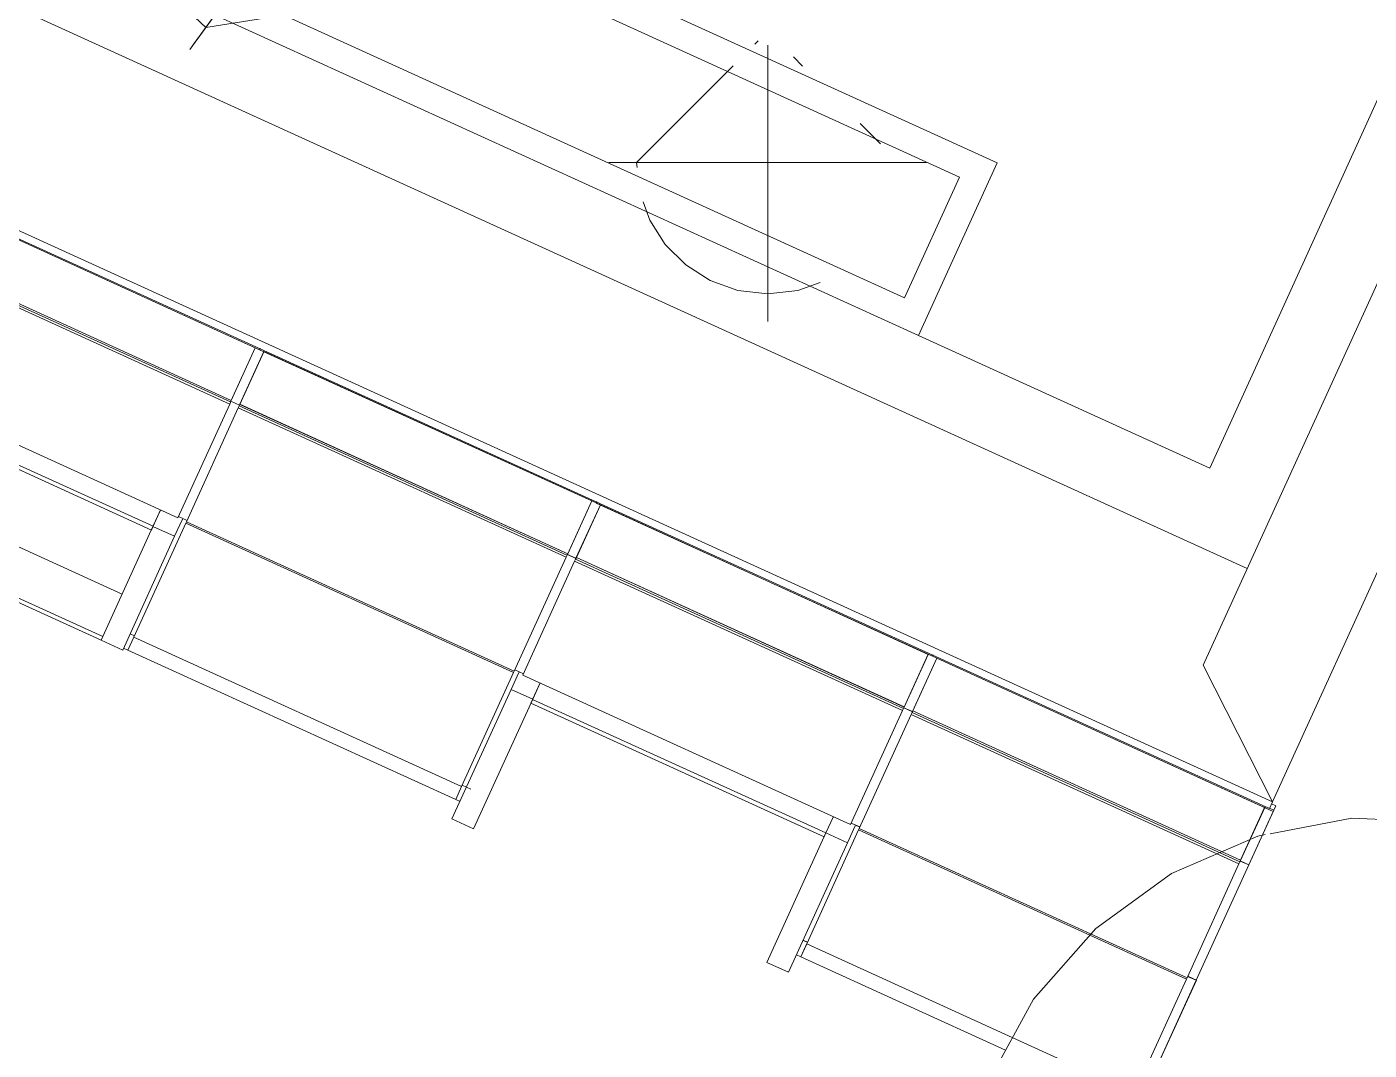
# Model space of a CAD drawing. Header units: inches. Extents: x -578 to 1873, y 397 to 1812.
# Drawn here: x 436.2 to 577.8, y 1055.2 to 1163.2 of the extents above; entities that cross this region are included whole.
import ezdxf

# ---------------------------------------------------------------- set-up
doc = ezdxf.new("R2010")
doc.units = ezdxf.units.IN
doc.header["$MEASUREMENT"] = 0
for name, color, linetype, lineweight in [('A-FLOR', 192, 'Continuous', 13), ('A-GLAZ-CURT', 52, 'Continuous', 9), ('A-GLAZ-CWMG', 51, 'Continuous', 9), ('A-WALL', 113, 'Continuous', 13), ('L-HRDS', 13, 'Continuous', 9), ('L-PLNT', 71, 'Continuous', 9)]:
    doc.layers.add(name, color=color, linetype=linetype, lineweight=lineweight)

# ---------------------------------------------------------------- blocks, each defined once
blk = doc.blocks.new('3D Cad File Example_dwg_System Panel - Solar Wall Edges-1981090-_3D_-2930-Level 1')
at = {"layer": 'A-GLAZ-CURT'}
for p, q in [((-521.78, -40.05), (-521.15, -38.67)), ((-487.2, -55.8), (-521.78, -40.05)), ((-487.2, -55.8), (-486.57, -54.43))]:
    blk.add_line(p, q, dxfattribs=at)
blk = doc.blocks.new('3D Cad File Example_dwg_System Panel - Solar Wall Edges-1981090-_3D_-V7-Level 1')
at = {"layer": 'A-GLAZ-CURT'}
for p, q in [((-379.82, -104.74), (-379.19, -103.36)), ((-358.22, -114.58), (-379.82, -104.74))]:
    blk.add_line(p, q, dxfattribs=at)
blk = doc.blocks.new('3D Cad File Example_dwg_CP_Solar Panel - Square-V6-_3D_-2916-Level 1')
at = {"layer": 'A-GLAZ-CURT'}
for p, q in [((-1036.07, -30.38), (-1041.54, -42.39)), ((-1036.07, -30.38), (-1036, -30.22)), ((-1001.49, -46.14), (-1036.07, -30.38)), ((-1041.54, -42.39), (-1006.96, -58.15)), ((-1001.49, -46.14), (-1006.96, -58.15)), ((-1001.49, -46.14), (-1001.42, -45.98))]:
    blk.add_line(p, q, dxfattribs=at)
blk = doc.blocks.new('3D Cad File Example_dwg_System Panel - Solar Wall Edges-1981126-_3D_-2931-Level 1')
at = {"layer": 'A-GLAZ-CURT'}
for p, q in [((-507.43, -8.55), (-509.96, -14.11)), ((-472.85, -24.31), (-507.43, -8.55)), ((-509.96, -14.11), (-475.38, -29.87)), ((-472.85, -24.31), (-475.38, -29.87))]:
    blk.add_line(p, q, dxfattribs=at)
blk = doc.blocks.new('3D Cad File Example_dwg_Rectangular Mullion - 1_ x 1_5_ _Black_-1053128-_3D_-2918-Level 1')
at = {"layer": 'A-GLAZ-CWMG'}
for p, q in [((-959.45, -50.34), (-959.37, -50.18)), ((-924.87, -66.09), (-959.45, -50.34)), ((-924.79, -65.93), (-959.37, -50.18)), ((-924.79, -65.93), (-924.87, -66.09))]:
    blk.add_line(p, q, dxfattribs=at)
blk = doc.blocks.new('3D Cad File Example_dwg_Rectangular Mullion - 1_ x 1_5_ _Black_-1981088-_3D_-2932-Level 1')
at = {"layer": 'A-GLAZ-CWMG'}
for p, q in [((-450.1, -70.87), (-450.56, -70.66)), ((-450.8, -72.39), (-451.25, -72.18)), ((-450.8, -72.39), (-450.17, -71.01))]:
    blk.add_line(p, q, dxfattribs=at)
blk = doc.blocks.new('3D Cad File Example_dwg_Rectangular Mullion - 1_ x 1_5_ _Black_-1981088-_3D_-V8-Level 1')
at = {"layer": 'A-GLAZ-CWMG'}
for p, q in [((-416.22, -88.15), (-415.59, -86.77)), ((-415.07, -86.83), (-415.53, -86.63)), ((-415.76, -88.36), (-416.22, -88.15))]:
    blk.add_line(p, q, dxfattribs=at)
blk = doc.blocks.new('3D Cad File Example_dwg_Rectangular Mullion - 1_ x 1_5_ _Black_-V7-_3D_-2920-Level 1')
at = {"layer": 'A-GLAZ-CWMG'}
for p, q in [((-965.86, -62.01), (-964.95, -62.42)), ((-970.95, -74.38), (-970.5, -74.59))]:
    blk.add_line(p, q, dxfattribs=at)
blk = doc.blocks.new('3D Cad File Example_dwg_Rectangular Mullion - 1_ x 1_5_ _Black_-V7-_3D_-V10-Level 1')
at = {"layer": 'A-GLAZ-CWMG'}
for p, q in [((-374.49, -90.63), (-373.58, -91.05)), ((-379.58, -103.01), (-379.13, -103.21))]:
    blk.add_line(p, q, dxfattribs=at)
blk = doc.blocks.new('3D Cad File Example_dwg_Rectangular Mullion - 1_ x 1_5_ _Black_-V7-_3D_-V6-Level 1')
at = {"layer": 'A-GLAZ-CWMG'}
for p, q in [((-1123.57, -123.52), (-1118.03, -111.35)), ((-1118.94, -110.94), (-1118.03, -111.35)), ((-1124.48, -123.11), (-1123.57, -123.52))]:
    blk.add_line(p, q, dxfattribs=at)
blk = doc.blocks.new('3D Cad File Example_dwg_Rectangular Mullion - 1_ x 1_5_ _Black_-V7-_3D_-V3-Level 1')
at = {"layer": 'A-GLAZ-CWMG'}
for p, q in [((-960.32, -49.84), (-960.38, -49.98)), ((-960.32, -49.84), (-959.41, -50.26)), ((-959.47, -50.39), (-959.41, -50.26)), ((-965.86, -62.01), (-964.95, -62.42))]:
    blk.add_line(p, q, dxfattribs=at)
blk = doc.blocks.new('3D Cad File Example_dwg_Rectangular Mullion - 1_ x 1_5_ _Black_-V7-_3D_-V11-Level 1')
at = {"layer": 'A-GLAZ-CWMG'}
for p, q in [((-404.44, -62.29), (-404.5, -62.43)), ((-404.44, -62.29), (-403.53, -62.71)), ((-403.59, -62.84), (-403.53, -62.71)), ((-409.98, -74.46), (-409.07, -74.87))]:
    blk.add_line(p, q, dxfattribs=at)
blk = doc.blocks.new('3D Cad File Example_dwg_Rectangular Mullion - 1_ x 1_5_ _Black_-1981125-_3D_-2933-Level 1')
at = {"layer": 'A-GLAZ-CWMG'}
for p, q in [((-437.36, -40.48), (-439.93, -46.12)), ((-436.45, -40.9), (-439.02, -46.53)), ((-437.36, -40.48), (-436.45, -40.9)), ((-439.93, -46.12), (-439.02, -46.53))]:
    blk.add_line(p, q, dxfattribs=at)
blk = doc.blocks.new('3D Cad File Example_dwg_Rectangular Mullion - 1_ x 1_5_ _Black_-V8-_3D_-V12-Level 1')
at = {"layer": 'A-GLAZ-CWMG'}
for p, q in [((-343.64, -119.38), (-338.09, -107.22)), ((-339, -106.8), (-338.09, -107.22)), ((-344.09, -119.18), (-343.64, -119.38))]:
    blk.add_line(p, q, dxfattribs=at)
blk = doc.blocks.new('3D Cad File Example_dwg_Rectangular Mullion - 1_ x 1_5_ _Black_-V8-_3D_-V4-Level 1')
at = {"layer": 'A-GLAZ-CWMG'}
for p, q in [((-858.49, -110.94), (-852.94, -98.77)), ((-853.85, -98.36), (-853.91, -98.49)), ((-853.85, -98.36), (-852.94, -98.77)), ((-859.4, -110.53), (-858.49, -110.94))]:
    blk.add_line(p, q, dxfattribs=at)
blk = doc.blocks.new('3D Cad File Example_dwg_Rectangular Mullion - 1_ x 1_5_ _Black_-2341635-_3D_-2935-Level 1')
at = {"layer": 'A-GLAZ-CWMG'}
for p, q in [((-330.85, -88.91), (-333.46, -94.64)), ((-330.36, -89.05), (-329.91, -89.26)), ((-329.71, -88.81), (-330.16, -88.6)), ((-329.91, -89.26), (-329.71, -88.81)), ((-329.71, -88.81), (-329.73, -88.87)), ((-329.91, -89.26), (-332.55, -95.05)), ((-333.46, -94.64), (-332.55, -95.05))]:
    blk.add_line(p, q, dxfattribs=at)
blk = doc.blocks.new('3D Cad File Example_dwg_Rectangular Mullion - 1_ x 1_5_ _Black_-1053135-_3D_-2925-Level 1')
at = {"layer": 'A-GLAZ-CWMG'}
for p, q in [((-992.71, -28.08), (-992.64, -27.93)), ((-992.71, -28.08), (-957.22, -44.25)), ((-957.22, -44.25), (-957.15, -44.1))]:
    blk.add_line(p, q, dxfattribs=at)
blk = doc.blocks.new('3D Cad File Example_dwg_Rectangular Mullion - 1_ x 1_5_ _Black_-2339324-_3D_-2926-Level 1')
at = {"layer": 'A-GLAZ-CWMG'}
for p, q in [((-886.24, -76.6), (-886.18, -76.44)), ((-850.3, -92.97), (-886.24, -76.6)), ((-850.23, -92.82), (-850.68, -92.61)), ((-850.02, -92.37), (-850.48, -92.16)), ((-850.23, -92.82), (-850.3, -92.97)), ((-850.02, -92.37), (-850.23, -92.82)), ((-850.02, -92.37), (-850.05, -92.42))]:
    blk.add_line(p, q, dxfattribs=at)
blk = doc.blocks.new('3D Cad File Example_dwg_RPC Shrub - Prairie Dropseed 5_-0_-1394609-_3D_-V67-Level 1')
at = {"layer": 'L-PLNT'}
for p, q in [((43.92, -10.34), (40.52, -19.83)), ((35.2, -28.21), (40.52, -19.83)), ((28.21, -35.2), (35.2, -28.21)), ((19.83, -40.52), (28.21, -35.2)), ((10.34, -43.92), (18.6, -40.96)), ((19.11, -40.78), (19.83, -40.52)), ((0, -45.11), (10.34, -43.92))]:
    blk.add_line(p, q, dxfattribs=at)
blk = doc.blocks.new('3D Cad File Example_dwg_RPC Shrub - Lupin 3_-10_-1394599-_3D_-V50-Level 1')
at = {"layer": 'L-PLNT'}
for p, q in [((0, 16.02), (0, 16.76)), ((0, 16.76), (0, 8.9)), ((0, 7.27), (0, 16.02)), ((0, 14.98), (0, 15.42)), ((0, 15.42), (0, 15.14)), ((0, 15.14), (0, 10.95)), ((0, 14.98), (0, 9.94)), ((0, 14.09), (0, 14.83)), ((0, 14.83), (0, 8.16)), ((-0.57, 13.29), (-13.86, 0)), ((0, 13.86), (-0.18, 13.68)), ((0, 9.19), (0, 14.09)), ((0.38, 13.48), (0, 13.86)), ((13.86, 0), (1.21, 12.64)), ((0, 8.14), (0, 10.95)), ((0, 9.87), (0, 10.08)), ((0, 10.08), (0, 8.9)), ((0, 8.16), (0, 9.94)), ((0, 9.52), (0, 9.9)), ((0, 9.9), (0, -10.1)), ((0, 9.87), (0, 9.48)), ((0, 7.12), (0, 9.64)), ((0, 9.59), (0, 9.64)), ((0, 9.59), (0, 9.51)), ((0, 9.52), (0, 9.19)), ((0, 9.51), (0, 9.39)), ((0, 9.48), (0, 6.82)), ((0, 9.39), (0, 9.26)), ((0, 9.26), (0, 9.12)), ((0, 9.19), (0, 8.88)), ((0, 8.9), (0, 9.19)), ((0, 8.34), (0, 9.14)), ((0, 9.14), (0, 7.56)), ((0, 9.12), (0, 9)), ((0, 8.9), (0, 9)), ((0, 8.88), (0, 8.58)), ((0, 8.58), (0, 8.27)), ((0, 7.8), (0, 8.34)), ((0, 6.82), (0, 8.3)), ((0, 8.2), (0, 8.3)), ((0, 8.27), (0, 7.94)), ((0, 8.2), (0, 8.08)), ((0, 7.56), (0, 8.14)), ((0, 8.08), (0, 7.95)), ((0, 7.95), (0, 7.81)), ((0, 7.94), (0, 7.56)), ((0, 7.81), (0, 7.7)), ((0, 7.48), (0, 7.8)), ((0, 7.61), (0, 7.7)), ((0, 7.56), (0, 7.61)), ((0, 7.41), (0, 7.56)), ((0, 7.43), (0, 7.56)), ((0, 7.48), (0, 7.41)), ((0, 7.43), (0, 7.32)), ((0, 6.38), (0, 7.42)), ((0, 7.41), (0, 7.42)), ((0, 6.82), (0, 7.41)), ((0, 7.32), (0, 7.24)), ((0, 7.27), (0, 7.12)), ((0, 7.24), (0, 7.17)), ((0, 7.17), (0, 7.11)), ((0, 7.11), (0, 7.05)), ((0, 7.05), (0, 6.97)), ((0, 6.97), (0, 6.38)), ((0, 6.82), (0, 5.93)), ((0, 3.56), (0, 5.93)), ((0, 5.19), (0, 5.34)), ((0, 4.3), (0, 5.34)), ((0, 5.19), (0, 4.3)), ((0, 4.3), (0, 3.56)), ((0, 4.3), (0, 3.71)), ((0, 3.11), (0, 3.71)), ((0, 2.04), (0, 3.39)), ((0, 3.39), (0, 3.2)), ((0, 3.2), (0, 2.37)), ((0, 2.22), (0, 3.11)), ((0, 2.37), (0, 2.22)), ((0, 2.04), (0, 2.22)), ((0, 2.22), (0, 0.84)), ((0, 1.04), (0, 1.48)), ((0, 1.48), (0, 0.12)), ((-13.86, 0), (-13.49, -3.17)), ((0, 1.04), (0, -1.33)), ((0, 0.84), (0, 0.21)), ((0, 0.12), (0, 0.21)), ((13.86, 0), (13.49, -3.17)), ((-16, 0), (-16.76, 0)), ((-16.76, 0), (-16.61, 0)), ((-8.9, 0), (-16.61, 0)), ((-16.45, 0), (-16.46, 0)), ((-16.46, 0), (-14.6, 0)), ((-16.45, 0), (-14.43, 0)), ((-16, 0), (-13.82, 0)), ((-14.6, 0), (-10.56, 0)), ((-8.01, 0), (-14.43, 0)), ((-10.38, 0), (-13.94, 0)), ((-13.94, 0), (-13.74, 0)), ((-13.74, 0), (-13.82, 0)), ((-13.79, 0), (-13.05, 0)), ((-13.79, 0), (-8.45, 0)), ((-13.05, 0), (-7.12, 0)), ((-8.75, 0), (-11.27, 0)), ((-11.27, 0), (-10.38, 0)), ((-7.86, 0), (-10.56, 0)), ((9.9, 0), (-10.1, 0)), ((-10.1, 0), (-8.33, 0)), ((-7.86, 0), (-9.79, 0)), ((-9.79, 0), (-9.7, 0)), ((-9.7, 0), (-9.54, 0)), ((-9.54, 0), (-9.33, 0)), ((-9.33, 0), (-9.09, 0)), ((-8.9, 0), (-9.19, 0)), ((-9.19, 0), (-8.01, 0)), ((-9.09, 0), (-8.85, 0)), ((-8.85, 0), (-8.63, 0)), ((-8.75, 0), (-8.36, 0)), ((-8.45, 0), (-8.63, 0)), ((-8.33, 0), (-8.36, 0)), ((-8.11, 0), (-8.16, 0)), ((-8.16, 0), (-5.91, 0)), ((-8.02, 0), (-8.11, 0)), ((-7.64, 0), (-8.02, 0)), ((-7.52, 0), (-7.64, 0)), ((-7.52, 0), (-7.41, 0)), ((-7.41, 0), (-4.6, 0)), ((-7.12, 0), (-6.97, 0)), ((-6.97, 0), (-6.11, 0)), ((-5.91, 0), (-6.11, 0)), ((-4.3, 0), (-5.04, 0)), ((-4.6, 0), (-5.04, 0)), ((-2.67, 0), (-4.3, 0)), ((-2.65, 0), (-3.78, 0)), ((-3.78, 0), (-3.74, 0)), ((-3.74, 0), (-3.14, 0)), ((-2.08, 0), (-3.14, 0)), ((-2.67, 0), (-2.37, 0)), ((-1.78, 0), (-2.65, 0)), ((-1.48, 0), (-2.37, 0)), ((-2.08, 0), (-1.78, 0)), ((-1.33, 0), (-1.48, 0)), ((1.04, 0), (-1.33, 0)), ((0, -1.33), (0, -1.48)), ((1.48, 0), (0.12, 0)), ((0.12, 0), (0.21, 0)), ((0.84, 0), (0.21, 0)), ((2.22, 0), (0.84, 0)), ((1.04, 0), (1.48, 0)), ((2.04, 0), (2.22, 0)), ((2.04, 0), (3.39, 0)), ((2.22, 0), (3.11, 0)), ((2.37, 0), (2.22, 0)), ((3.2, 0), (2.37, 0)), ((3.11, 0), (3.71, 0)), ((3.39, 0), (3.2, 0)), ((4.3, 0), (3.56, 0)), ((3.56, 0), (5.93, 0)), ((4.3, 0), (3.71, 0)), ((5.19, 0), (4.3, 0)), ((4.3, 0), (5.34, 0)), ((5.19, 0), (5.34, 0)), ((6.82, 0), (5.93, 0)), ((6.97, 0), (6.38, 0)), ((6.38, 0), (7.42, 0)), ((6.82, 0), (7.41, 0)), ((9.48, 0), (6.82, 0)), ((6.82, 0), (8.3, 0)), ((7.05, 0), (6.97, 0)), ((7.11, 0), (7.05, 0)), ((7.17, 0), (7.11, 0)), ((7.27, 0), (7.12, 0)), ((7.12, 0), (9.64, 0)), ((7.24, 0), (7.17, 0)), ((7.32, 0), (7.24, 0)), ((7.27, 0), (16.02, 0)), ((7.43, 0), (7.32, 0)), ((7.48, 0), (7.41, 0)), ((7.41, 0), (7.56, 0)), ((7.41, 0), (7.42, 0)), ((7.43, 0), (7.56, 0)), ((7.48, 0), (7.8, 0)), ((7.94, 0), (7.56, 0)), ((7.56, 0), (8.14, 0)), ((9.14, 0), (7.56, 0)), ((7.56, 0), (7.61, 0)), ((7.61, 0), (7.7, 0)), ((7.81, 0), (7.7, 0)), ((7.8, 0), (8.34, 0)), ((7.95, 0), (7.81, 0)), ((8.27, 0), (7.94, 0)), ((8.08, 0), (7.95, 0)), ((8.2, 0), (8.08, 0)), ((8.14, 0), (10.95, 0)), ((14.83, 0), (8.16, 0)), ((8.16, 0), (9.94, 0)), ((8.2, 0), (8.3, 0)), ((8.58, 0), (8.27, 0)), ((8.34, 0), (9.14, 0)), ((8.88, 0), (8.58, 0)), ((9.19, 0), (8.88, 0)), ((10.08, 0), (8.9, 0)), ((8.9, 0), (9, 0)), ((16.76, 0), (8.9, 0)), ((8.9, 0), (9.19, 0)), ((9.12, 0), (9, 0)), ((9.26, 0), (9.12, 0)), ((9.52, 0), (9.19, 0)), ((9.19, 0), (14.09, 0)), ((9.39, 0), (9.26, 0)), ((9.51, 0), (9.39, 0)), ((9.87, 0), (9.48, 0)), ((9.59, 0), (9.51, 0)), ((9.52, 0), (9.9, 0)), ((9.59, 0), (9.64, 0)), ((9.87, 0), (10.08, 0)), ((14.98, 0), (9.94, 0)), ((15.14, 0), (10.95, 0)), ((14.09, 0), (14.83, 0)), ((14.98, 0), (15.42, 0)), ((15.42, 0), (15.14, 0)), ((16.02, 0), (16.76, 0)), ((0, -1.48), (0, -2.37)), ((0, -2.08), (0, -1.78)), ((0, -1.78), (0, -2.65)), ((0, -2.08), (0, -3.14)), ((0, -2.67), (0, -2.37)), ((0, -2.65), (0, -3.78)), ((0, -2.67), (0, -4.3)), ((-13.49, -3.17), (-12.45, -6.09)), ((0, -3.74), (0, -3.14)), ((0, -3.78), (0, -3.74)), ((13.49, -3.17), (12.45, -6.09)), ((0, -4.3), (0, -5.04)), ((0, -7.41), (0, -4.6)), ((0, -4.6), (0, -5.04)), ((-12.45, -6.09), (-10.81, -8.66)), ((0, -8.16), (0, -5.91)), ((0, -5.91), (0, -6.11)), ((0, -6.97), (0, -6.11)), ((0, -7.12), (0, -6.97)), ((12.45, -6.09), (10.81, -8.66)), ((0, -13.05), (0, -7.12)), ((0, -7.52), (0, -7.41)), ((0, -7.52), (0, -7.64)), ((0, -7.64), (0, -8.02)), ((0, -7.86), (0, -9.79)), ((0, -7.86), (0, -10.56)), ((0, -9.19), (0, -8.01)), ((0, -8.01), (0, -14.43)), ((0, -8.02), (0, -8.11)), ((0, -8.11), (0, -8.16)), ((0, -10.1), (0, -8.33)), ((0, -8.33), (0, -8.36)), ((0, -8.75), (0, -8.36)), ((0, -13.79), (0, -8.45)), ((0, -8.45), (0, -8.63)), ((-10.81, -8.66), (-8.66, -10.81)), ((0, -8.85), (0, -8.63)), ((0, -8.75), (0, -11.27)), ((0, -9.09), (0, -8.85)), ((0, -8.9), (0, -9.19)), ((0, -8.9), (0, -16.61)), ((0, -9.33), (0, -9.09)), ((0, -9.54), (0, -9.33)), ((0, -9.7), (0, -9.54)), ((0, -9.79), (0, -9.7)), ((10.81, -8.66), (8.66, -10.81)), ((-8.66, -10.81), (-6.09, -12.45)), ((0, -11.27), (0, -10.38)), ((0, -10.38), (0, -13.94)), ((0, -14.6), (0, -10.56)), ((8.66, -10.81), (6.09, -12.45)), ((-6.09, -12.45), (-3.17, -13.49)), ((3.17, -13.49), (6.09, -12.45)), ((-3.17, -13.49), (0, -13.86)), ((0, -13.79), (0, -13.05)), ((0, -13.86), (3.17, -13.49)), ((0, -13.94), (0, -13.74)), ((0, -13.74), (0, -13.82)), ((0, -16), (0, -13.82)), ((0, -16.45), (0, -14.43)), ((0, -16.46), (0, -14.6)), ((0, -16), (0, -16.76)), ((0, -16.45), (0, -16.46)), ((0, -16.76), (0, -16.61))]:
    blk.add_line(p, q, dxfattribs=at)
blk = doc.blocks.new('3D Cad File Example_dwg_RPC Shrub - Lupin 3_-10_-1394599-_3D_-V95-Level 1')
at = {"layer": 'L-PLNT'}
for p, q in [((-1.01, 12.84), (-1.38, 12.48)), ((0, 7.27), (0, 12.38)), ((0, 12.38), (0, 8.9)), ((0, 9.19), (0, 12.38)), ((0, 12.38), (0, 8.16)), ((0, 12.38), (0, 9.94)), ((0, 12.38), (0, 10.95)), ((-3.64, 10.21), (-13.86, 0)), ((0, 8.14), (0, 10.95)), ((0, 9.87), (0, 10.08)), ((0, 10.08), (0, 8.9)), ((0, 8.16), (0, 9.94)), ((3.68, 10.17), (2.71, 11.15)), ((0, 9.87), (0, 9.48)), ((0, 7.12), (0, 9.64)), ((0, 9.59), (0, 9.64)), ((0, 9.59), (0, 9.51)), ((0, 9.51), (0, 9.39)), ((0, 9.48), (0, 6.82)), ((0, 9.39), (0, 9.26)), ((0, 9.26), (0, 9.12)), ((0, 8.9), (0, 9.19)), ((0, 8.34), (0, 9.14)), ((0, 9.14), (0, 7.56)), ((0, 9.12), (0, 9)), ((0, 8.9), (0, 9)), ((0, 8.56), (0, 8.27)), ((0, 7.8), (0, 8.34)), ((0, 6.82), (0, 8.3)), ((0, 8.2), (0, 8.3)), ((0, 8.27), (0, 7.94)), ((0, 8.2), (0, 8.08)), ((0, 7.56), (0, 8.14)), ((0, 8.08), (0, 7.95)), ((0, 7.95), (0, 7.81)), ((0, 7.94), (0, 7.56)), ((0, 7.81), (0, 7.7)), ((0, 7.48), (0, 7.8)), ((0, 7.61), (0, 7.7)), ((0, 7.56), (0, 7.61)), ((0, 7.41), (0, 7.56)), ((0, 7.43), (0, 7.56)), ((0, 7.48), (0, 7.41)), ((0, 7.43), (0, 7.32)), ((0, 6.38), (0, 7.42)), ((0, 7.41), (0, 7.42)), ((0, 6.82), (0, 7.41)), ((0, 7.32), (0, 7.24)), ((0, 7.27), (0, 7.12)), ((0, 7.24), (0, 7.17)), ((0, 7.17), (0, 7.11)), ((0, 7.11), (0, 7.05)), ((0, 7.05), (0, 6.97)), ((0, 6.97), (0, 6.38)), ((0, 6.82), (0, 5.93)), ((0, 3.56), (0, 5.93)), ((0, 5.19), (0, 5.34)), ((0, 4.3), (0, 5.34)), ((0, 5.19), (0, 4.3)), ((0, 4.3), (0, 3.56)), ((0, 4.3), (0, 3.71)), ((0, 3.11), (0, 3.71)), ((0, 2.04), (0, 3.39)), ((0, 3.39), (0, 3.2)), ((0, 3.2), (0, 2.37)), ((0, 2.22), (0, 3.11)), ((11.89, 1.96), (9.74, 4.12)), ((0, 2.37), (0, 2.22)), ((0, 2.04), (0, 2.22)), ((0, 2.22), (0, 0.84)), ((0, 1.04), (0, 1.48)), ((0, 1.48), (0, 0.12)), ((-13.86, 0), (-13.79, -0.54)), ((0, 1.04), (0, -1.33)), ((0, 0.84), (0, 0.21)), ((0, 0.55), (0, -6.83)), ((0, 0.12), (0, 0.21)), ((-16, 0), (-16.76, 0)), ((-16.76, 0), (-16.61, 0)), ((-8.9, 0), (-16.61, 0)), ((-16.45, 0), (-16.46, 0)), ((-16.46, 0), (-14.6, 0)), ((-16.45, 0), (-14.43, 0)), ((-16, 0), (-13.82, 0)), ((-14.6, 0), (-10.56, 0)), ((-8.01, 0), (-14.43, 0)), ((-10.38, 0), (-13.94, 0)), ((-13.94, 0), (-13.74, 0)), ((-13.74, 0), (-13.82, 0)), ((-13.79, 0), (-13.05, 0)), ((-13.79, 0), (-8.45, 0)), ((-13.05, 0), (-7.12, 0)), ((-8.75, 0), (-11.27, 0)), ((-11.27, 0), (-10.38, 0)), ((-7.86, 0), (-10.56, 0)), ((-6.64, 0), (-10.1, 0)), ((-10.1, 0), (-8.33, 0)), ((-7.86, 0), (-9.79, 0)), ((-9.79, 0), (-9.7, 0)), ((-9.7, 0), (-9.54, 0)), ((-9.54, 0), (-9.33, 0)), ((-9.33, 0), (-9.09, 0)), ((-8.9, 0), (-9.19, 0)), ((-9.19, 0), (-8.01, 0)), ((-9.09, 0), (-8.85, 0)), ((-8.85, 0), (-8.63, 0)), ((-8.75, 0), (-8.36, 0)), ((-8.45, 0), (-8.63, 0)), ((-8.33, 0), (-8.36, 0)), ((-8.11, 0), (-8.16, 0)), ((-8.16, 0), (-5.91, 0)), ((-8.02, 0), (-8.11, 0)), ((-7.64, 0), (-8.02, 0)), ((-7.52, 0), (-7.64, 0)), ((-7.52, 0), (-7.41, 0)), ((-7.41, 0), (-4.6, 0)), ((-7.12, 0), (-6.97, 0)), ((-6.97, 0), (-6.11, 0)), ((-5.91, 0), (-6.11, 0)), ((-4.3, 0), (-5.04, 0)), ((-4.6, 0), (-5.04, 0)), ((-2.67, 0), (-4.3, 0)), ((-2.65, 0), (-3.78, 0)), ((-3.78, 0), (-3.74, 0)), ((-3.74, 0), (-3.14, 0)), ((-2.08, 0), (-3.14, 0)), ((-2.67, 0), (-2.37, 0)), ((-1.78, 0), (-2.65, 0)), ((-1.48, 0), (-2.37, 0)), ((-2.08, 0), (-1.78, 0)), ((-1.33, 0), (-1.48, 0)), ((1.04, 0), (-1.33, 0)), ((9.9, 0), (-0.28, 0)), ((0, -1.33), (0, -1.48)), ((1.48, 0), (0.12, 0)), ((0.12, 0), (0.21, 0)), ((0.84, 0), (0.21, 0)), ((2.22, 0), (0.84, 0)), ((1.04, 0), (1.48, 0)), ((2.04, 0), (2.22, 0)), ((2.04, 0), (3.39, 0)), ((2.22, 0), (3.11, 0)), ((2.37, 0), (2.22, 0)), ((3.2, 0), (2.37, 0)), ((3.11, 0), (3.71, 0)), ((3.39, 0), (3.2, 0)), ((4.3, 0), (3.56, 0)), ((3.56, 0), (5.93, 0)), ((4.3, 0), (3.71, 0)), ((5.19, 0), (4.3, 0)), ((4.3, 0), (5.34, 0)), ((5.19, 0), (5.34, 0)), ((6.82, 0), (5.93, 0)), ((6.97, 0), (6.38, 0)), ((6.38, 0), (7.42, 0)), ((6.82, 0), (7.41, 0)), ((9.48, 0), (6.82, 0)), ((6.82, 0), (8.3, 0)), ((7.05, 0), (6.97, 0)), ((7.11, 0), (7.05, 0)), ((7.17, 0), (7.11, 0)), ((7.27, 0), (7.12, 0)), ((7.12, 0), (9.64, 0)), ((7.24, 0), (7.17, 0)), ((7.32, 0), (7.24, 0)), ((7.27, 0), (16.02, 0)), ((7.43, 0), (7.32, 0)), ((7.48, 0), (7.41, 0)), ((7.41, 0), (7.56, 0)), ((7.41, 0), (7.42, 0)), ((7.43, 0), (7.56, 0)), ((7.48, 0), (7.8, 0)), ((7.94, 0), (7.56, 0)), ((7.56, 0), (8.14, 0)), ((9.14, 0), (7.56, 0)), ((7.56, 0), (7.61, 0)), ((7.61, 0), (7.7, 0)), ((7.81, 0), (7.7, 0)), ((7.8, 0), (8.34, 0)), ((7.95, 0), (7.81, 0)), ((8.27, 0), (7.94, 0)), ((8.08, 0), (7.95, 0)), ((8.2, 0), (8.08, 0)), ((8.14, 0), (10.95, 0)), ((14.83, 0), (8.16, 0)), ((8.16, 0), (9.94, 0)), ((8.2, 0), (8.3, 0)), ((8.58, 0), (8.27, 0)), ((8.34, 0), (9.14, 0)), ((8.88, 0), (8.58, 0)), ((9.19, 0), (8.88, 0)), ((10.08, 0), (8.9, 0)), ((8.9, 0), (9, 0)), ((16.76, 0), (8.9, 0)), ((8.9, 0), (9.19, 0)), ((9.12, 0), (9, 0)), ((9.26, 0), (9.12, 0)), ((9.52, 0), (9.19, 0)), ((9.19, 0), (14.09, 0)), ((9.39, 0), (9.26, 0)), ((9.51, 0), (9.39, 0)), ((9.87, 0), (9.48, 0)), ((9.59, 0), (9.51, 0)), ((9.52, 0), (9.9, 0)), ((9.59, 0), (9.64, 0)), ((9.87, 0), (10.08, 0)), ((14.98, 0), (9.94, 0)), ((15.14, 0), (10.95, 0)), ((14.09, 0), (14.83, 0)), ((14.98, 0), (15.42, 0)), ((15.42, 0), (15.14, 0)), ((16.02, 0), (16.76, 0)), ((0, -1.48), (0, -2.37)), ((0, -2.08), (0, -1.78)), ((0, -1.78), (0, -2.65)), ((0, -2.08), (0, -3.14)), ((0, -2.67), (0, -2.37)), ((0, -2.65), (0, -3.78)), ((0, -2.67), (0, -4.3)), ((-13.15, -4.14), (-12.45, -6.09)), ((0, -3.74), (0, -3.14)), ((0, -3.78), (0, -3.74)), ((0, -4.3), (0, -5.04)), ((0, -7.41), (0, -4.6)), ((0, -4.6), (0, -5.04)), ((-12.45, -6.09), (-10.81, -8.66)), ((0, -8.16), (0, -5.91)), ((0, -5.91), (0, -6.11)), ((0, -6.97), (0, -6.11)), ((0, -7.12), (0, -6.97)), ((0, -13.05), (0, -7.12)), ((0, -7.52), (0, -7.41)), ((0, -7.52), (0, -7.64)), ((0, -7.64), (0, -8.02)), ((0, -7.86), (0, -9.79)), ((0, -7.86), (0, -10.56)), ((0, -9.19), (0, -8.01)), ((0, -8.01), (0, -14.43)), ((0, -8.02), (0, -8.11)), ((0, -8.11), (0, -8.16)), ((0, -9.42), (0, -8.33)), ((0, -8.33), (0, -8.36)), ((0, -8.75), (0, -8.36)), ((0, -13.79), (0, -8.45)), ((0, -8.45), (0, -8.63)), ((-10.81, -8.66), (-8.66, -10.81)), ((0, -8.85), (0, -8.63)), ((0, -8.75), (0, -11.27)), ((0, -9.09), (0, -8.85)), ((0, -8.9), (0, -9.19)), ((0, -8.9), (0, -16.61)), ((0, -9.33), (0, -9.09)), ((0, -9.54), (0, -9.33)), ((0, -9.7), (0, -9.54)), ((0, -9.79), (0, -9.7)), ((-8.66, -10.81), (-6.09, -12.45)), ((0, -11.27), (0, -10.38)), ((0, -10.38), (0, -13.94)), ((0, -14.6), (0, -10.56)), ((-6.09, -12.45), (-3.17, -13.49)), ((3.17, -13.49), (5.53, -12.65)), ((-3.17, -13.49), (0, -13.86)), ((0, -13.79), (0, -13.05)), ((0, -13.86), (3.17, -13.49)), ((0, -13.94), (0, -13.74)), ((0, -13.74), (0, -13.82)), ((0, -16), (0, -13.82)), ((0, -16.45), (0, -14.43)), ((0, -16.46), (0, -14.6)), ((0, -16), (0, -16.76)), ((0, -16.45), (0, -16.46)), ((0, -16.76), (0, -16.61))]:
    blk.add_line(p, q, dxfattribs=at)
blk = doc.blocks.new('3D Cad File Example_dwg_Planter Box - 96_L x 20_W x 24_H-1472894-_3D_-3529-Level 1')
at = {"layer": 'L-HRDS'}
for p, q in [((48, 10), (-48, 10)), ((-48, -10), (-48, 10)), ((48, 10), (48, -10)), ((45, 7), (-45, 7)), ((-45, -7), (-45, 7)), ((45, -7), (45, 7)), ((45, -7), (-45, -7)), ((48, -10), (-48, -10))]:
    blk.add_line(p, q, dxfattribs=at)
blk = doc.blocks.new('3D Cad File Example_dwg_Rectangular Mullion - 2_5_ x 5_ rectangular _Orange_-1053136-_3D_-2947-Level 1')
at = {"layer": 'A-GLAZ-CWMG'}
for p, q in [((180.52, -35.38), (181.31, -33.65)), ((180.52, -35.38), (180.34, -35.77)), ((211.46, -49.47), (180.52, -35.38)), ((211.28, -49.87), (180.34, -35.77)), ((212.25, -47.75), (211.46, -49.47)), ((211.46, -49.47), (211.28, -49.87))]:
    blk.add_line(p, q, dxfattribs=at)
blk = doc.blocks.new('3D Cad File Example_dwg_Rectangular Mullion - 2_5_ x 5_ rectangular _Orange_-2341733-_3D_-3576-Level 1')
at = {"layer": 'A-GLAZ-CWMG'}
for p, q in [((-376.38, -89.95), (-377.17, -91.67)), ((-383.39, -105.34), (-377.17, -91.67)), ((-374.89, -92.71), (-377.17, -91.67)), ((-374.89, -92.71), (-374.07, -90.92)), ((-381.12, -106.38), (-374.89, -92.71)), ((-381.12, -106.38), (-383.39, -105.34))]:
    blk.add_line(p, q, dxfattribs=at)
blk = doc.blocks.new('3D Cad File Example_dwg_Rectangular Mullion - 2_5_ x 5_ rectangular _Orange_-2341734-_3D_-3577-Level 1')
at = {"layer": 'A-GLAZ-CWMG'}
for p, q in [((-409.56, -74.75), (-410.38, -76.54)), ((-407.32, -75.85), (-408.1, -77.57)), ((-416.61, -90.2), (-410.38, -76.54)), ((-414.33, -91.24), (-408.1, -77.57)), ((-410.38, -76.54), (-408.1, -77.57)), ((-414.33, -91.24), (-416.61, -90.2))]:
    blk.add_line(p, q, dxfattribs=at)
blk = doc.blocks.new('3D Cad File Example_dwg_Rectangular Mullion - 2_5_ x 5_ rectangular _Orange_-1053137-_3D_-2957-Level 1')
at = {"layer": 'A-GLAZ-CWMG'}
for p, q in [((341.57, -64.63), (372.51, -78.73)), ((339.35, -69.5), (339.53, -69.11)), ((339.53, -69.11), (370.47, -83.21)), ((339.35, -69.5), (370.29, -83.6)), ((370.29, -83.6), (370.47, -83.21))]:
    blk.add_line(p, q, dxfattribs=at)
blk = doc.blocks.new('3D Cad File Example_dwg_Rectangular Mullion - 2_5_ x 5_ rectangular _Orange_-1053171-_3D_-2958-Level 1')
at = {"layer": 'A-GLAZ-CWMG'}
for p, q in [((376.55, -69.87), (375.76, -71.59)), ((370.29, -83.6), (375.76, -71.59)), ((378.04, -72.63), (375.76, -71.59)), ((378.04, -72.63), (378.86, -70.84)), ((372.57, -84.64), (378.04, -72.63)), ((372.57, -84.64), (370.29, -83.6))]:
    blk.add_line(p, q, dxfattribs=at)
blk = doc.blocks.new('3D Cad File Example_dwg-2744-Level 1')
at = {"layer": 'A-FLOR'}
for p, q in [((-317.25, -10.54), (-336.68, -53.18)), ((-336.68, -53.18), (-367.39, -39.18))]:
    blk.add_line(p, q, dxfattribs=at)
at = {"layer": 'A-WALL', "color": 103, "lineweight": 9}
for p, q in [((-498.68, 11.85), (-332.72, -63.77)), ((-330.39, -89.11), (-507.84, -8.25)), ((-330.06, -88.39), (-507.51, -7.53)), ((-310.44, -14.88), (-337.37, -73.97)), ((-330.06, -88.39), (-298.95, -20.11)), ((-330.06, -88.39), (-337.37, -73.97)), ((-330.06, -88.39), (-330.39, -89.11))]:
    blk.add_line(p, q, dxfattribs=at)
for name, p, rotation in [('3D Cad File Example_dwg_RPC Shrub - Lupin 3_-10_-1394599-_3D_-V50-Level 1', (-434.42, 4.53), 233.9999999999999), ('3D Cad File Example_dwg_Planter Box - 96_L x 20_W x 24_H-1472894-_3D_-3529-Level 1', (-406.93, -10.18), 155.5014258085656), ('3D Cad File Example_dwg_RPC Shrub - Prairie Dropseed 5_-0_-1394609-_3D_-V67-Level 1', (-318.35, -135.12), 171)]:
    blk.add_blockref(name, p, dxfattribs=dict(rotation=rotation))
for name, p in [('3D Cad File Example_dwg_RPC Shrub - Lupin 3_-10_-1394599-_3D_-V95-Level 1', (-383.3, -20.94)), ('3D Cad File Example_dwg_System Panel - Solar Wall Edges-1981126-_3D_-2931-Level 1', (35.49, -16.17)), ('3D Cad File Example_dwg_Rectangular Mullion - 1_ x 1_5_ _Black_-1053135-_3D_-2925-Level 1', (520.32, 3.56)), ('3D Cad File Example_dwg_CP_Solar Panel - Square-V6-_3D_-2916-Level 1', (561.43, -0.28)), ('3D Cad File Example_dwg_Rectangular Mullion - 1_ x 1_5_ _Black_-1053128-_3D_-2918-Level 1', (484.9, 19.89)), ('3D Cad File Example_dwg_Rectangular Mullion - 1_ x 1_5_ _Black_-1981125-_3D_-2933-Level 1', (0, 0)), ('3D Cad File Example_dwg_System Panel - Solar Wall Edges-1981126-_3D_-2931-Level 1', (70.98, -32.34)), ('3D Cad File Example_dwg_Rectangular Mullion - 1_ x 1_5_ _Black_-1053135-_3D_-2925-Level 1', (555.81, -12.61)), ('3D Cad File Example_dwg_Rectangular Mullion - 2_5_ x 5_ rectangular _Orange_-1053136-_3D_-2947-Level 1', (-659.6, -9.85)), ('3D Cad File Example_dwg_Rectangular Mullion - 1_ x 1_5_ _Black_-V7-_3D_-V3-Level 1', (520.39, 3.72)), ('3D Cad File Example_dwg_CP_Solar Panel - Square-V6-_3D_-2916-Level 1', (596.92, -16.45)), ('3D Cad File Example_dwg_Rectangular Mullion - 1_ x 1_5_ _Black_-1053128-_3D_-2918-Level 1', (520.39, 3.72)), ('3D Cad File Example_dwg_Rectangular Mullion - 2_5_ x 5_ rectangular _Orange_-1053137-_3D_-2957-Level 1', (-823.91, 12.26)), ('3D Cad File Example_dwg_Rectangular Mullion - 2_5_ x 5_ rectangular _Orange_-1053171-_3D_-2958-Level 1', (-823.91, 12.26)), ('3D Cad File Example_dwg_Rectangular Mullion - 1_ x 1_5_ _Black_-1981125-_3D_-2933-Level 1', (35.49, -16.17)), ('3D Cad File Example_dwg_System Panel - Solar Wall Edges-1981126-_3D_-2931-Level 1', (106.47, -48.52)), ('3D Cad File Example_dwg_Rectangular Mullion - 1_ x 1_5_ _Black_-1053135-_3D_-2925-Level 1', (591.3, -28.79)), ('3D Cad File Example_dwg_Rectangular Mullion - 1_ x 1_5_ _Black_-V7-_3D_-2920-Level 1', (520.39, 3.72)), ('3D Cad File Example_dwg_CP_Solar Panel - Square-V6-_3D_-2916-Level 1', (591.37, -28.62)), ('3D Cad File Example_dwg_Rectangular Mullion - 1_ x 1_5_ _Black_-V7-_3D_-V11-Level 1', (0, 0)), ('3D Cad File Example_dwg_CP_Solar Panel - Square-V6-_3D_-2916-Level 1', (632.4, -32.63)), ('3D Cad File Example_dwg_Rectangular Mullion - 1_ x 1_5_ _Black_-1053128-_3D_-2918-Level 1', (555.88, -12.45)), ('3D Cad File Example_dwg_Rectangular Mullion - 1_ x 1_5_ _Black_-1981088-_3D_-2932-Level 1', (0, 0)), ('3D Cad File Example_dwg_System Panel - Solar Wall Edges-1981090-_3D_-2930-Level 1', (70.98, -32.34)), ('3D Cad File Example_dwg_Rectangular Mullion - 1_ x 1_5_ _Black_-1981125-_3D_-2933-Level 1', (70.98, -32.34)), ('3D Cad File Example_dwg_System Panel - Solar Wall Edges-1981126-_3D_-2931-Level 1', (141.96, -64.69)), ('3D Cad File Example_dwg_Rectangular Mullion - 1_ x 1_5_ _Black_-2339324-_3D_-2926-Level 1', (520.32, 3.56)), ('3D Cad File Example_dwg_Rectangular Mullion - 2_5_ x 5_ rectangular _Orange_-2341734-_3D_-3577-Level 1', (0, 0)), ('3D Cad File Example_dwg_Rectangular Mullion - 1_ x 1_5_ _Black_-V7-_3D_-2920-Level 1', (555.88, -12.45)), ('3D Cad File Example_dwg_Rectangular Mullion - 2_5_ x 5_ rectangular _Orange_-1053136-_3D_-2947-Level 1', (-588.63, -42.2)), ('3D Cad File Example_dwg_Rectangular Mullion - 1_ x 1_5_ _Black_-V7-_3D_-V3-Level 1', (591.37, -28.62)), ('3D Cad File Example_dwg_CP_Solar Panel - Square-V6-_3D_-2916-Level 1', (667.89, -48.8)), ('3D Cad File Example_dwg_Rectangular Mullion - 1_ x 1_5_ _Black_-1053128-_3D_-2918-Level 1', (591.37, -28.62)), ('3D Cad File Example_dwg_Rectangular Mullion - 1_ x 1_5_ _Black_-1981088-_3D_-V8-Level 1', (0, 0)), ('3D Cad File Example_dwg_Rectangular Mullion - 1_ x 1_5_ _Black_-2341635-_3D_-2935-Level 1', (0, 0)), ('3D Cad File Example_dwg_Rectangular Mullion - 1_ x 1_5_ _Black_-1981125-_3D_-2933-Level 1', (106.47, -48.52)), ('3D Cad File Example_dwg_Rectangular Mullion - 2_5_ x 5_ rectangular _Orange_-2341733-_3D_-3576-Level 1', (0, 0)), ('3D Cad File Example_dwg_Rectangular Mullion - 1_ x 1_5_ _Black_-V7-_3D_-V10-Level 1', (0, 0)), ('3D Cad File Example_dwg_CP_Solar Panel - Square-V6-_3D_-2916-Level 1', (662.35, -60.97)), ('3D Cad File Example_dwg_Rectangular Mullion - 1_ x 1_5_ _Black_-V7-_3D_-V3-Level 1', (626.86, -44.79)), ('3D Cad File Example_dwg_Rectangular Mullion - 1_ x 1_5_ _Black_-V8-_3D_-V4-Level 1', (520.39, 3.72)), ('3D Cad File Example_dwg_Rectangular Mullion - 1_ x 1_5_ _Black_-1981088-_3D_-2932-Level 1', (70.98, -32.34)), ('3D Cad File Example_dwg_System Panel - Solar Wall Edges-1981090-_3D_-V7-Level 1', (0, 0)), ('3D Cad File Example_dwg_Rectangular Mullion - 1_ x 1_5_ _Black_-V7-_3D_-V6-Level 1', (779.93, 4.14)), ('3D Cad File Example_dwg_Rectangular Mullion - 1_ x 1_5_ _Black_-V8-_3D_-V12-Level 1', (0, 0))]:
    blk.add_blockref(name, p)

msp = doc.modelspace()

# ---------------------------------------------------------------- block references
at = {"layer": 'A-WALL', "color": 30, "lineweight": 9}
msp.add_blockref('3D Cad File Example_dwg-2744-Level 1', (897.69, 1169.79), dxfattribs=at)

doc.saveas('drawing.dxf')
